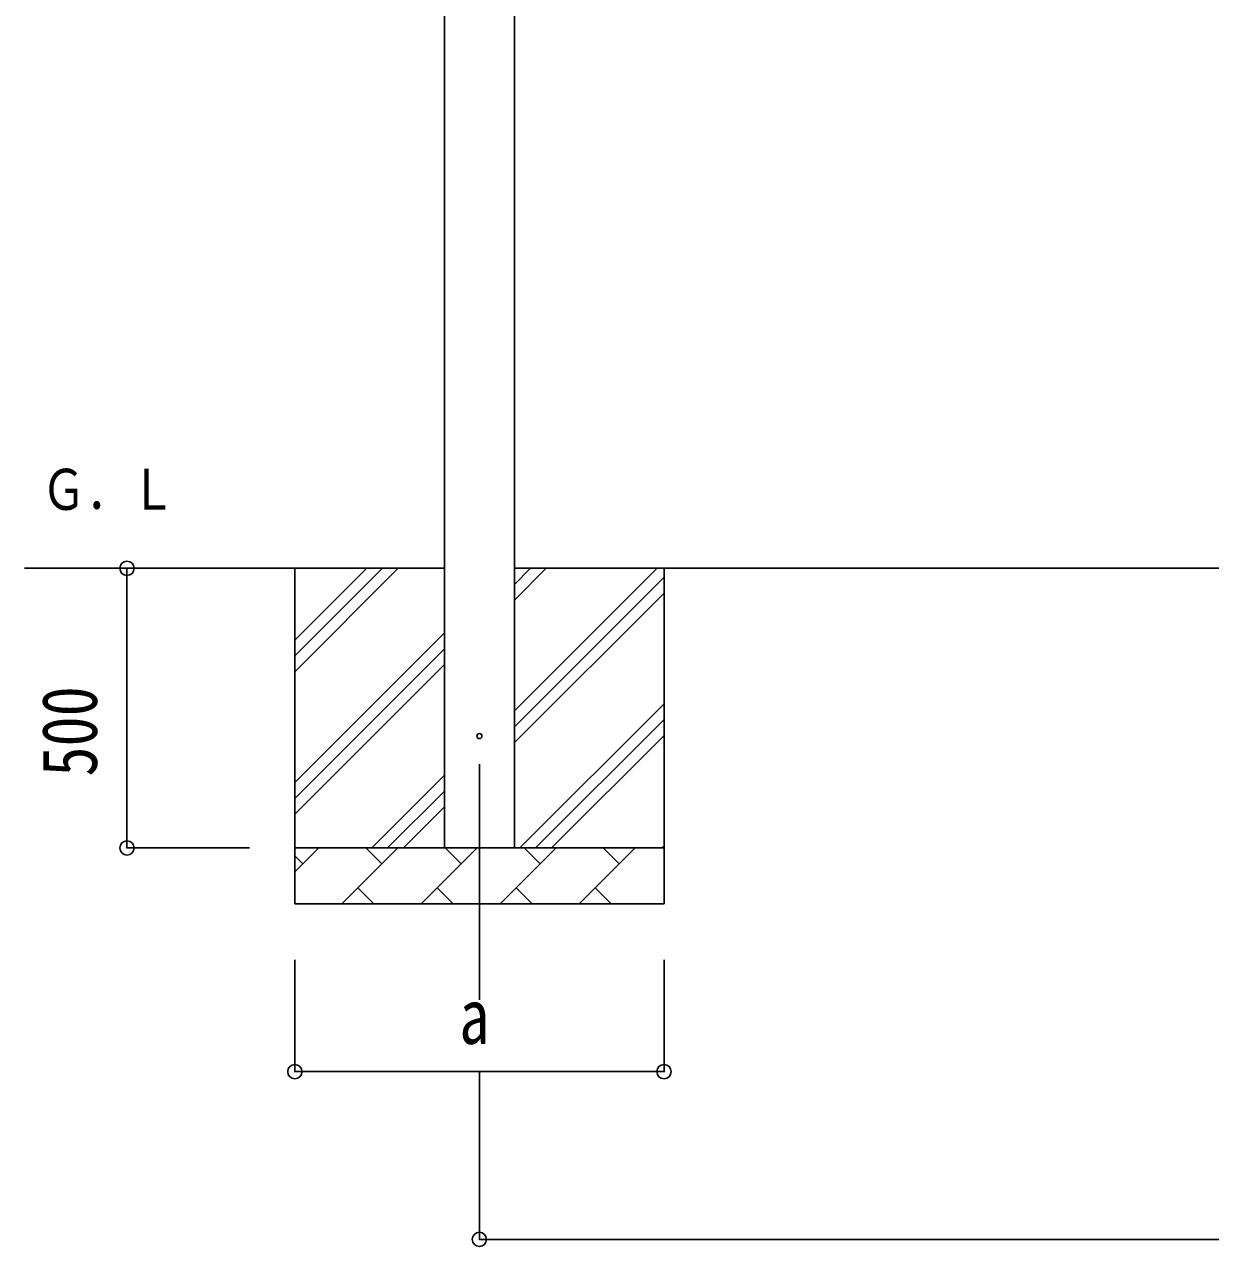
# Model space of a CAD drawing. Units: millimetres, scale not verified. Extents: x -12615 to 12615, y -8910 to 8910.
# Drawn here: x -10218 to -8098, y -4164 to -1979 of the extents above; entities that cross this region are included whole.
import ezdxf
from ezdxf.enums import TextEntityAlignment as Align

# ---------------------------------------------------------------- set-up
doc = ezdxf.new("R2010")
doc.units = ezdxf.units.MM
doc.header["$LTSCALE"] = 40
for name, color, linetype in [('0-4_YKK_12', 2, 'Continuous'), ('0-5_YKK_13', 4, 'Continuous'), ('0-6_YKK_A1', 4, 'Continuous'), ('0-7_YKK_D', 6, 'Continuous')]:
    doc.layers.add(name, color=color, linetype=linetype)
doc.styles.add('ＭＳ ゴシック', font='')
doc.styles.get('ＭＳ ゴシック').set_extended_font_data('MS Gothic')

msp = doc.modelspace()

# ---------------------------------------------------------------- linework, layer by layer
at = {"layer": '0-4_YKK_12'}
msp.add_line((-9404.94, -3301.37), (-9404.94, -3722.94), dxfattribs=at)
at = {"layer": '0-5_YKK_13'}
msp.add_circle((-9404.94, -3251.37), 4.5, dxfattribs=at)
at = {"layer": '0-6_YKK_A1'}
for p, q in [((-9467.44, -3451.37), (-9467.44, -651.37)), ((-9342.44, -651.37), (-9342.44, -3451.37)), ((-9467.44, -2951.37), (-10218.26, -2951.37)), ((-9734.94, -2951.37), (-9734.94, -3551.37)), ((-9734.94, -3136.43), (-9549.89, -2951.37)), ((-9734.94, -3108.14), (-9578.17, -2951.37)), ((-9734.94, -3079.86), (-9606.46, -2951.37)), ((-6594.44, -2951.37), (-9342.44, -2951.37)), ((-9342.44, -3206.47), (-9087.34, -2951.37)), ((-9342.44, -3008.48), (-9285.33, -2951.37)), ((-9342.44, -2980.2), (-9313.62, -2951.37)), ((-9342.44, -3234.76), (-9074.94, -2967.26)), ((-9074.94, -2951.37), (-9074.94, -3551.37)), ((-9342.44, -3263.04), (-9074.94, -2995.54)), ((-9734.94, -3334.42), (-9467.44, -3066.92)), ((-9734.94, -3362.7), (-9467.44, -3095.2)), ((-9734.94, -3390.98), (-9467.44, -3123.48)), ((-9332.78, -3451.37), (-9074.94, -3193.53)), ((-9304.5, -3451.37), (-9074.94, -3221.82)), ((-9276.21, -3451.37), (-9074.94, -3250.1)), ((-9597.34, -3451.37), (-9467.44, -3321.47)), ((-9569.06, -3451.37), (-9467.44, -3349.76)), ((-9540.77, -3451.37), (-9467.44, -3378.04)), ((-9734.94, -3451.37), (-9074.94, -3451.37)), ((-9734.94, -3494.27), (-9692.05, -3451.37)), ((-9650.63, -3551.37), (-9550.63, -3451.37)), ((-9579.18, -3479.93), (-9607.73, -3451.37)), ((-9509.2, -3551.37), (-9409.2, -3451.37)), ((-9437.76, -3479.93), (-9466.31, -3451.37)), ((-9367.78, -3551.37), (-9267.78, -3451.37)), ((-9296.34, -3479.93), (-9324.89, -3451.37)), ((-9226.36, -3551.37), (-9126.36, -3451.37)), ((-9154.92, -3479.93), (-9183.47, -3451.37)), ((-9078.22, -3451.37), (-9074.94, -3448.09)), ((-9720.6, -3479.93), (-9734.94, -3465.59)), ((-9622.07, -3522.82), (-9593.52, -3551.37)), ((-9480.65, -3522.82), (-9452.1, -3551.37)), ((-9339.23, -3522.82), (-9310.68, -3551.37)), ((-9197.81, -3522.82), (-9169.26, -3551.37)), ((-9074.94, -3551.37), (-9734.94, -3551.37))]:
    msp.add_line(p, q, dxfattribs=at)
at = {"layer": '0-7_YKK_D'}
for p, q in [((-9815.76, -2951.37), (-10035.94, -2951.37)), ((-10034.94, -3451.37), (-10034.94, -2951.37)), ((-9815.76, -3451.37), (-10035.94, -3451.37)), ((-9734.94, -3651.37), (-9734.94, -3852.37)), ((-9074.94, -3651.37), (-9074.94, -3852.37)), ((-9074.94, -3851.37), (-9734.94, -3851.37)), ((-9404.94, -3852.37), (-9404.94, -4152.37)), ((-9404.94, -4151.37), (-6531.94, -4151.37))]:
    msp.add_line(p, q, dxfattribs=at)
for centre in [(-10034.94, -2951.37), (-10034.94, -3451.37), (-9734.94, -3851.37), (-9074.94, -3851.37), (-9404.94, -4151.37)]:
    msp.add_circle(centre, 12.75, dxfattribs=at)

# ---------------------------------------------------------------- texts
at = {"layer": '0-6_YKK_A1', "style": 'ＭＳ ゴシック', "width": 0.8}
msp.add_text('Ｇ．Ｌ', height=73.31, dxfattribs=at).set_placement((-10188.09, -2868.77), align=Align.BOTTOM_LEFT)
at = {"layer": '0-7_YKK_D', "style": 'ＭＳ ゴシック', "width": 0.8}
msp.add_text('500', height=98.97, rotation=90, dxfattribs=at).set_placement((-10058.94, -3323.77), align=Align.BOTTOM_LEFT)
msp.add_text('a', height=98.97, dxfattribs=at).set_placement((-9440.94, -3831.37), align=Align.BOTTOM_LEFT)

doc.saveas('drawing.dxf')
